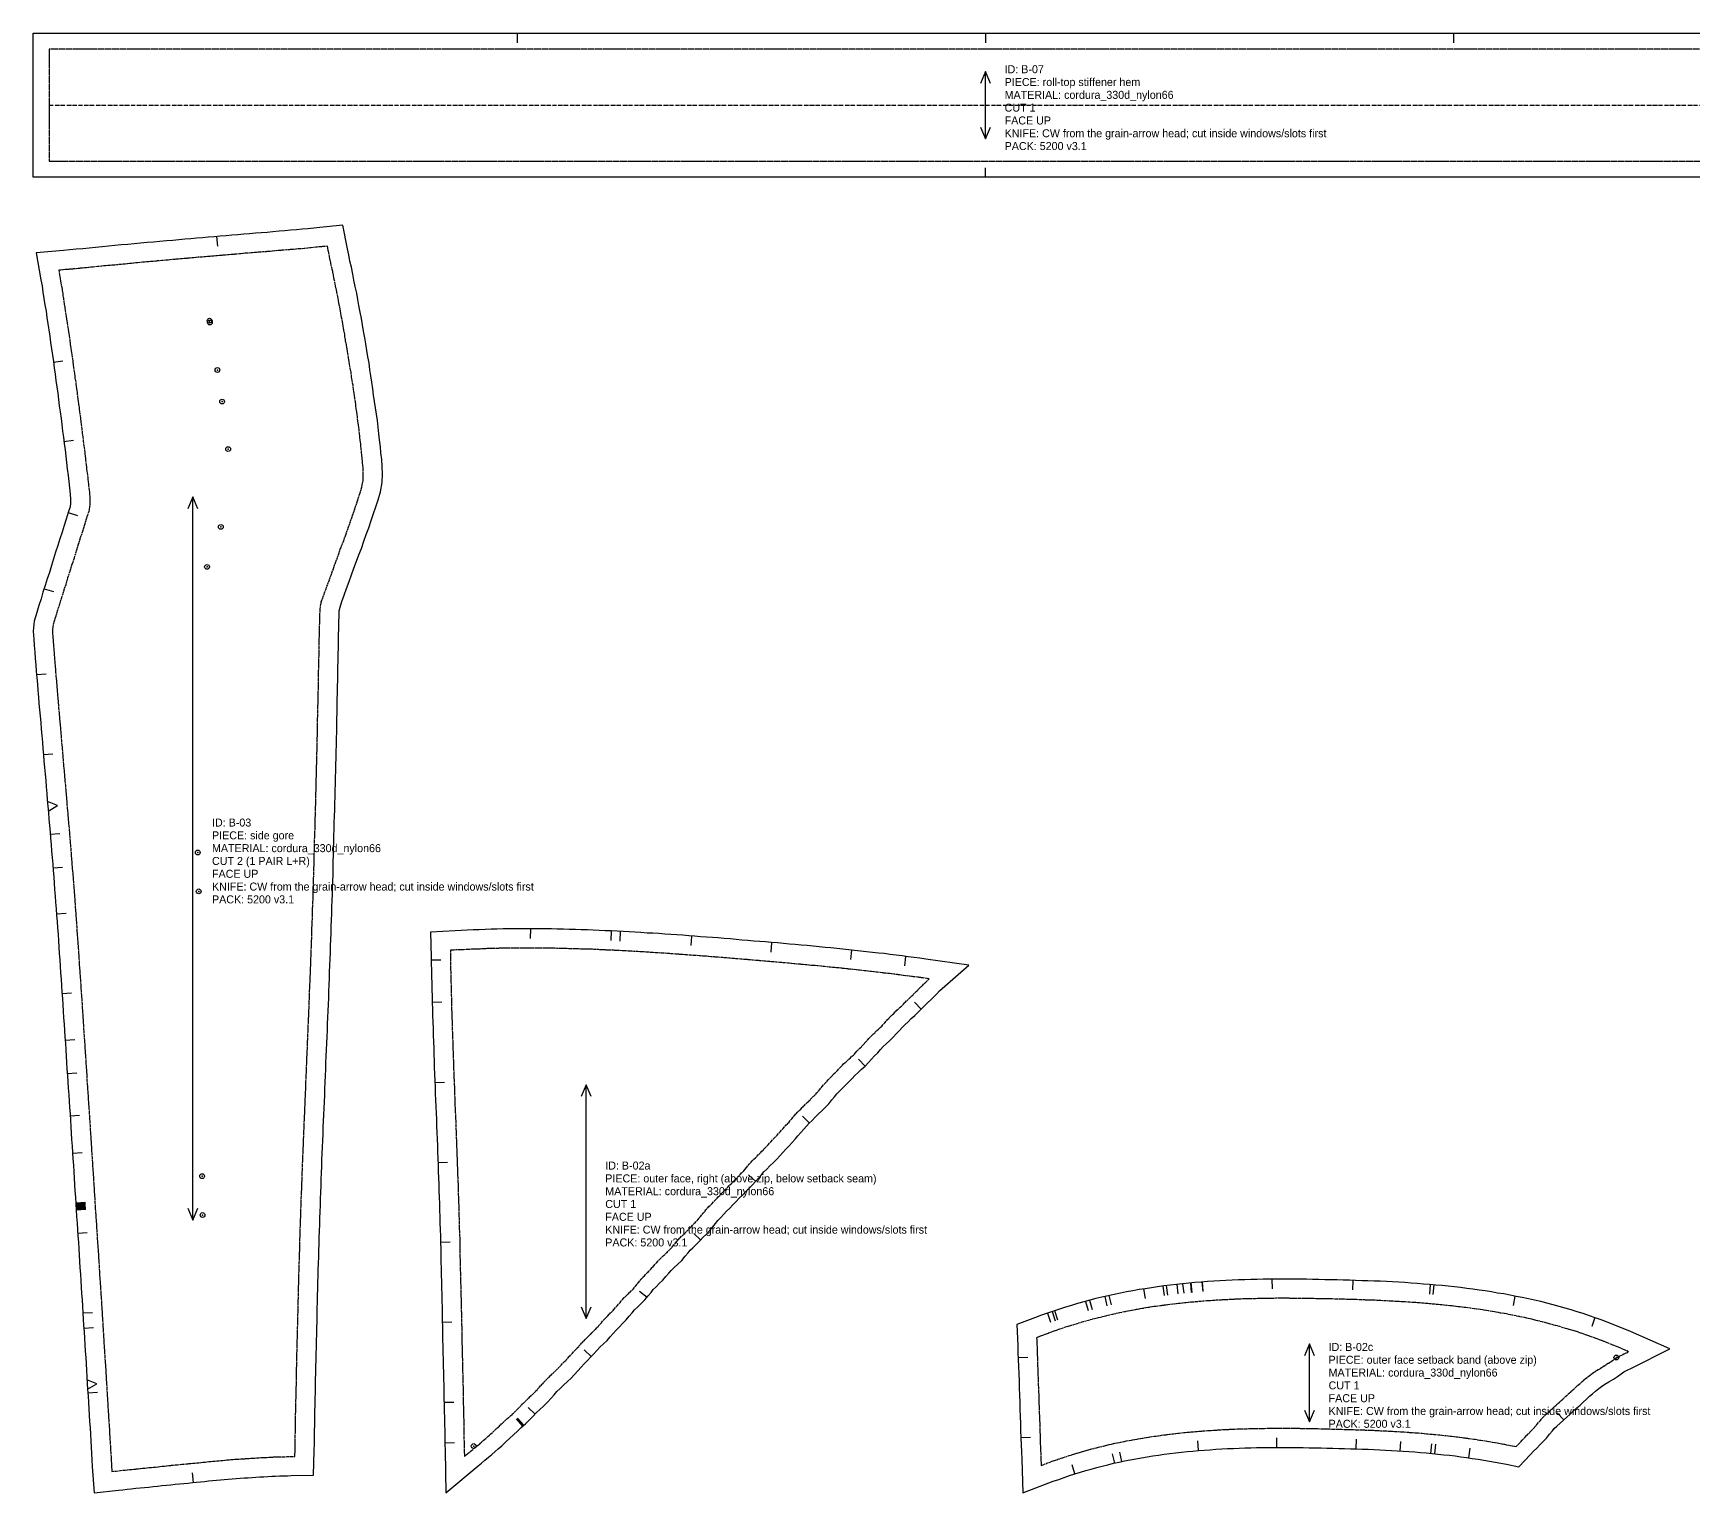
# Model space of a CAD drawing. Header units: millimetres. Extents: x 0 to 2067, y 0 to 2559.
# Drawn here: x 0 to 1037, y 0 to 912 of the extents above; entities that cross this region are included whole.
import ezdxf

# ---------------------------------------------------------------- set-up
doc = ezdxf.new("R2010")
doc.units = ezdxf.units.MM
doc.linetypes.add('DASHDOT', pattern=[3.556, 2.54, -0.508, 0, -0.508])
doc.linetypes.add('DASHED', pattern=[1.524, 1.27, -0.254])
for name, color, linetype in [('CUT', 7, 'Continuous'), ('DRILL', 4, 'Continuous'), ('GRAIN', 5, 'Continuous'), ('INTERNAL', 6, 'Continuous'), ('NOTCH', 1, 'Continuous'), ('SEW', 3, 'Continuous'), ('TEXT', 2, 'Continuous')]:
    doc.layers.add(name, color=color, linetype=linetype)

# ---------------------------------------------------------------- blocks, each defined once
blk = doc.blocks.new('B-03_0')
at = {"layer": 'CUT'}
blk.add_lwpolyline([(1146.2, 29.3), (1147.3, 12.8), (1162.5, 14.5), (1165.2, 14.7), (1167.9, 15), (1170.6, 15.3), (1173.4, 15.6), (1176.1, 15.9), (1178.8, 16.2), (1181.5, 16.4), (1184.3, 16.7), (1187, 17), (1189.7, 17.3), (1192.5, 17.6), (1195.2, 17.8), (1197.9, 18.1), (1200.7, 18.4), (1203.4, 18.7), (1206.1, 18.9), (1208.9, 19.2), (1211.4, 19.5), (1213.9, 19.7), (1216.4, 19.9), (1218.8, 20.2), (1221.3, 20.4), (1223.8, 20.6), (1226.3, 20.9), (1228.7, 21.1), (1231.2, 21.3), (1233.7, 21.5), (1236.1, 21.7), (1238.6, 21.9), (1241.1, 22.1), (1243.5, 22.2), (1246, 22.4), (1248.4, 22.6), (1250.9, 22.7), (1253.3, 22.8), (1255.8, 23), (1258.3, 23.1), (1260.7, 23.2), (1263.2, 23.3), (1265.7, 23.3), (1268.1, 23.4), (1270.5, 23.5), (1284.5, 23.8), (1284.9, 39.3), (1285, 43.3), (1285, 47.4), (1285.1, 51.4), (1285.2, 55.4), (1285.2, 59.5), (1285.3, 63.5), (1285.4, 67.5), (1285.5, 71.5), (1285.6, 75.6), (1285.7, 79.6), (1285.7, 83.6), (1285.8, 87.6), (1285.9, 91.7), (1286, 95.7), (1286.1, 99.7), (1286.2, 103.8), (1286.3, 107.8), (1286.4, 111.8), (1286.5, 115.8), (1286.6, 119.9), (1286.7, 123.9), (1286.8, 127.9), (1286.9, 132), (1287, 136), (1287.1, 140), (1287.2, 144.1), (1287.3, 148.1), (1287.4, 152.1), (1287.5, 156.1), (1287.7, 160.2), (1287.8, 164.2), (1287.9, 168.2), (1288, 172.3), (1288.1, 176.3), (1288.3, 180.3), (1288.4, 184.4), (1288.5, 188.4), (1288.7, 192.4), (1288.8, 196.5), (1289, 200.5), (1289.1, 204.5), (1289.3, 208.6), (1289.4, 212.6), (1289.6, 216.7), (1289.7, 220.7), (1289.9, 224.8), (1290.1, 228.8), (1290.2, 232.9), (1290.4, 236.9), (1290.5, 240.9), (1290.7, 245), (1290.9, 249), (1291, 253.1), (1291.2, 257.1), (1291.4, 261.2), (1291.5, 265.2), (1291.7, 269.3), (1291.9, 273.3), (1292.1, 277.4), (1292.2, 281.4), (1292.4, 285.5), (1292.6, 289.5), (1292.7, 293.6), (1292.9, 297.6), (1293.1, 301.7), (1293.2, 305.7), (1293.4, 309.8), (1293.6, 313.8), (1293.7, 317.9), (1293.9, 322), (1294, 326), (1294.2, 330.1), (1294.4, 334.1), (1294.5, 338.2), (1294.7, 342.2), (1294.8, 346.3), (1295, 350.3), (1295.1, 354.4), (1295.2, 358.4), (1295.4, 362.5), (1295.5, 366.5), (1295.7, 370.6), (1295.8, 374.6), (1295.9, 378.7), (1296.1, 382.7), (1296.2, 386.8), (1296.3, 390.8), (1296.4, 394.9), (1296.6, 398.9), (1296.7, 403), (1296.8, 407.1), (1296.9, 411.1), (1297, 415.2), (1297.1, 419.2), (1297.2, 423.2), (1297.3, 427.3), (1297.4, 431.4), (1297.6, 435.4), (1297.7, 439.5), (1297.8, 443.5), (1297.9, 447.5), (1298, 451.6), (1298.1, 455.7), (1298.2, 459.7), (1298.3, 463.8), (1298.4, 467.8), (1298.5, 471.8), (1298.6, 475.9), (1298.7, 480), (1298.8, 484), (1298.9, 488.1), (1298.9, 492.1), (1299, 496.2), (1299.1, 500.2), (1299.2, 504.3), (1299.3, 508.3), (1299.4, 512.4), (1299.5, 516.4), (1299.6, 520.5), (1299.6, 524.5), (1299.7, 528.6), (1299.8, 532.6), (1299.9, 536.6), (1300, 540.7), (1300, 544.7), (1300.1, 548.7), (1300.2, 552.7), (1300.3, 556.7), (1300.4, 560.7), (1300.5, 563.8), (1301, 566.1), (1302.2, 569.5), (1303.6, 573.6), (1305.1, 577.7), (1306.7, 582.1), (1308.2, 586.3), (1309.7, 590.4), (1311.3, 594.7), (1312.7, 598.7), (1314.3, 602.8), (1315.9, 607.3), (1317.4, 611.5), (1318.9, 615.7), (1320.5, 620.2), (1321.9, 624.5), (1323.3, 628.7), (1324.8, 633.2), (1326.3, 638.2), (1327.4, 643.9), (1327.5, 649.3), (1327.3, 654), (1327, 658.3), (1326.5, 662.4), (1326.2, 666.3), (1325.7, 670.5), (1325.2, 674.4), (1324.8, 678.4), (1324.3, 682.6), (1323.7, 686.6), (1323.2, 690.5), (1322.6, 694.6), (1322, 698.5), (1321.5, 702.5), (1320.9, 706.6), (1320.3, 710.5), (1319.7, 714.4), (1319.1, 718.6), (1318.4, 722.5), (1317.8, 726.4), (1317.1, 730.5), (1316.4, 734.4), (1315.7, 738.4), (1315, 742.5), (1314.3, 746.4), (1313.6, 750.3), (1312.8, 754.4), (1312.1, 758.3), (1311.4, 762.2), (1310.5, 766.4), (1309.7, 770.3), (1309, 774.1), (1308.1, 778.4), (1307.2, 782.3), (1306.5, 786.1), (1305.7, 790), (1302.8, 804.6), (1288.3, 803.2), (1284.6, 802.8), (1280.9, 802.4), (1277.4, 802.1), (1273.8, 801.8), (1270, 801.5), (1266.5, 801.1), (1262.9, 800.9), (1259.1, 800.5), (1255.5, 800.2), (1251.8, 799.9), (1248.1, 799.6), (1244.5, 799.3), (1240.8, 799), (1237.1, 798.7), (1233.4, 798.4), (1229.8, 798.1), (1226.1, 797.8), (1222.4, 797.5), (1218.7, 797.2), (1215.1, 796.8), (1211.4, 796.5), (1207.7, 796.2), (1204, 795.9), (1200.3, 795.6), (1196.6, 795.2), (1192.6, 794.9), (1188.5, 794.5), (1184.5, 794.1), (1180.5, 793.8), (1176.4, 793.4), (1172.4, 793), (1168.4, 792.6), (1164.3, 792.3), (1160.3, 791.9), (1156.3, 791.5), (1152.3, 791.1), (1148.2, 790.7), (1144.3, 790.3), (1140.2, 790), (1136.2, 789.6), (1132.2, 789.2), (1128.3, 788.9), (1111.2, 787.4), (1114.1, 770.6), (1114.8, 766.7), (1115.4, 762.8), (1116, 758.9), (1116.6, 754.9), (1117.3, 751), (1117.8, 747.1), (1118.4, 743.1), (1119, 739.2), (1119.6, 735.3), (1120.2, 731.3), (1120.8, 727.4), (1121.3, 723.5), (1121.9, 719.5), (1122.4, 715.6), (1123, 711.6), (1123.5, 707.6), (1124.1, 703.7), (1124.6, 699.8), (1125.1, 695.8), (1125.6, 691.9), (1126.2, 688), (1126.7, 684), (1127.2, 680.1), (1127.7, 676.1), (1128.2, 672.2), (1128.7, 668.2), (1129.2, 664.3), (1129.6, 660.3), (1130.1, 656.4), (1130.6, 652.4), (1131.1, 648.4), (1131.5, 644.5), (1132, 640.6), (1132.4, 636.7), (1132.7, 633.5), (1132.7, 631.1), (1132.3, 628.8), (1131.2, 625.2), (1129.9, 621.1), (1128.6, 617.1), (1127.3, 612.8), (1126, 608.7), (1124.7, 604.6), (1123.3, 600.4), (1122, 596.2), (1120.7, 592), (1119.4, 587.8), (1118.1, 583.7), (1116.8, 579.6), (1115.4, 575.4), (1114.2, 571.2), (1112.9, 567.1), (1111.5, 562.8), (1109.9, 557.4), (1109.3, 551.1), (1109.6, 546), (1110, 542), (1110.3, 538), (1110.6, 534), (1110.9, 530), (1111.2, 526), (1111.6, 521.9), (1111.9, 517.9), (1112.2, 513.9), (1112.6, 509.9), (1112.9, 505.9), (1113.3, 501.9), (1113.6, 497.9), (1114, 493.9), (1114.3, 489.9), (1114.6, 485.9), (1115, 481.8), (1115.3, 477.8), (1115.7, 473.8), (1116, 469.8), (1116.4, 465.8), (1116.7, 461.8), (1117.1, 457.7), (1117.4, 453.8), (1117.8, 449.7), (1118.1, 445.7), (1118.5, 441.7), (1118.8, 437.7), (1119.1, 433.7), (1119.5, 429.7), (1119.8, 425.7), (1120.1, 421.7), (1120.5, 417.7), (1120.8, 413.7), (1121.1, 409.6), (1121.5, 405.6), (1121.8, 401.6), (1122.1, 397.6), (1122.4, 393.7), (1122.7, 389.6), (1123, 385.6), (1123.3, 381.7), (1123.6, 377.7), (1123.9, 373.7), (1124.2, 369.7), (1124.5, 365.7), (1124.8, 361.7), (1125.1, 357.7), (1125.3, 353.7), (1125.6, 349.7), (1125.9, 345.7), (1126.2, 341.7), (1126.4, 337.7), (1126.7, 333.7), (1127, 329.7), (1127.2, 325.6), (1127.5, 321.6), (1127.8, 317.6), (1128.1, 313.6), (1128.3, 309.6), (1128.6, 305.6), (1128.9, 301.6), (1129.1, 297.6), (1129.4, 293.6), (1129.7, 289.6), (1129.9, 285.6), (1130.2, 281.6), (1130.4, 277.5), (1130.7, 273.5), (1131, 269.5), (1131.2, 265.5), (1131.5, 261.5), (1131.8, 257.5), (1132, 253.5), (1132.3, 249.5), (1132.5, 245.5), (1132.8, 241.4), (1133.1, 237.5), (1133.3, 233.4), (1133.6, 229.4), (1133.8, 225.4), (1134.1, 221.4), (1134.4, 217.4), (1134.6, 213.4), (1134.9, 209.4), (1135.1, 205.4), (1135.4, 201.4), (1135.7, 197.4), (1135.9, 193.4), (1136.2, 189.3), (1136.4, 185.3), (1136.7, 181.3), (1137, 177.3), (1137.2, 173.3), (1137.5, 169.3), (1137.7, 165.3), (1138, 161.3), (1138.3, 157.3), (1138.5, 153.3), (1138.8, 149.3), (1139, 145.3), (1139.3, 141.3), (1139.5, 137.3), (1139.8, 133.3), (1140.1, 129.3), (1140.3, 125.3), (1140.6, 121.3), (1140.8, 117.3), (1141.1, 113.3), (1141.3, 109.3), (1141.6, 105.3), (1141.8, 101.3), (1142.1, 97.3), (1142.3, 93.3), (1142.6, 89.3), (1142.8, 85.3), (1143.1, 81.3), (1143.3, 77.3), (1143.6, 73.3), (1143.8, 69.3), (1144.1, 65.3), (1144.3, 61.3), (1144.5, 57.4), (1144.8, 53.4), (1145, 49.4), (1145.3, 45.3), (1145.5, 41.4), (1145.7, 37.4), (1146, 33.4)], close=True, dxfattribs=at)
at = {"layer": 'DRILL'}
for centre in [(1219.5, 745), (1219.7, 743.9), (1224.4, 714.2), (1227.3, 694.5), (1231.1, 664.8), (1226.5, 616.2), (1217.9, 591.2), (1212.1, 412.8), (1212.7, 388.5), (1214.8, 210.6), (1215.1, 186.3)]:
    blk.add_circle(centre, 1.5, dxfattribs=at)
for p in [(1219.5, 745), (1219.7, 743.9), (1224.4, 714.2), (1227.3, 694.5), (1231.1, 664.8), (1226.5, 616.2), (1217.9, 591.2), (1212.1, 412.8), (1212.7, 388.5), (1214.8, 210.6), (1215.1, 186.3)]:
    blk.add_point(p, dxfattribs=at)
at = {"layer": 'GRAIN'}
for points in [[(1212.1, 627.5), (1209, 634.9), (1205.9, 627.5)], [(1209, 183.1), (1209, 634.9)], [(1205.9, 190.5), (1209, 183.1), (1212.1, 190.5)]]:
    blk.add_lwpolyline(points, dxfattribs=at)
at = {"layer": 'NOTCH'}
for points in [[(1223.8, 797.6), (1224.4, 791.6)], [(1121.9, 719), (1127.9, 719.9)], [(1128.5, 669.6), (1134.4, 670.4)], [(1131.1, 625.1), (1136.9, 623.4)], [(1116.2, 577.6), (1121.9, 575.8)], [(1111.4, 523.9), (1117.4, 524.4)], [(1115.7, 474), (1121.6, 474.5)], [(1118.7, 438.7), (1124.4, 442.2), (1118.2, 444.7)], [(1119.9, 424.2), (1125.9, 424.7)], [(1121.7, 403.2), (1127.6, 403.7)], [(1123.9, 374.5), (1129.9, 374.9)], [(1127.3, 324.7), (1133.3, 325.1)], [(1129.2, 295.6), (1135.2, 296)], [(1130.6, 274.8), (1136.6, 275.2)], [(1132.4, 248.2), (1138.3, 248.6)], [(1132.4, 248.2), (1138.3, 248.6)], [(1133.9, 224.9), (1139.9, 225.3)], [(1135.9, 194), (1141.9, 194.4)], [(1135.9, 193.4), (1141.9, 193.8)], [(1135.9, 192.8), (1141.9, 193.2)], [(1136, 192.3), (1142, 192.7)], [(1136, 191.8), (1142, 192.2)], [(1136.1, 191.2), (1142, 191.6)], [(1136.1, 190.6), (1142.1, 191)], [(1136.1, 190.1), (1142.1, 190.5)], [(1136.2, 189.5), (1142.1, 189.9)], [(1137.1, 175), (1143.1, 175.4)], [(1140.3, 125.2), (1146.3, 125.5)], [(1140.9, 115.7), (1146.9, 116.1)], [(1143.3, 77.5), (1149.1, 80.8), (1142.9, 83.4)], [(1143.4, 75.3), (1149.4, 75.6)], [(1209.4, 19.3), (1208.8, 25.2)]]:
    blk.add_lwpolyline(points, dxfattribs=at)
at = {"layer": 'SEW', "linetype": 'DASHED'}
blk.add_lwpolyline([(1158.5, 26.1), (1161.2, 26.4), (1163.9, 26.7), (1166.7, 27), (1169.4, 27.3), (1172.1, 27.5), (1174.9, 27.8), (1177.6, 28.1), (1180.3, 28.4), (1183.1, 28.7), (1185.8, 28.9), (1188.5, 29.2), (1191.3, 29.5), (1194, 29.8), (1196.7, 30.1), (1199.5, 30.3), (1202.2, 30.6), (1204.9, 30.9), (1207.7, 31.1), (1210.2, 31.4), (1212.7, 31.6), (1215.2, 31.9), (1217.7, 32.1), (1220.2, 32.4), (1222.7, 32.6), (1225.2, 32.8), (1227.7, 33), (1230.2, 33.3), (1232.7, 33.5), (1235.2, 33.7), (1237.7, 33.9), (1240.2, 34), (1242.7, 34.2), (1245.2, 34.4), (1247.7, 34.5), (1250.2, 34.7), (1252.7, 34.8), (1255.2, 34.9), (1257.7, 35.1), (1260.2, 35.2), (1262.8, 35.3), (1265.3, 35.3), (1267.8, 35.4), (1270.3, 35.5), (1272.8, 35.5), (1272.9, 39.6), (1273, 43.6), (1273, 47.6), (1273.1, 51.6), (1273.2, 55.7), (1273.2, 59.7), (1273.3, 63.7), (1273.4, 67.8), (1273.5, 71.8), (1273.6, 75.8), (1273.7, 79.8), (1273.7, 83.9), (1273.8, 87.9), (1273.9, 91.9), (1274, 96), (1274.1, 100), (1274.2, 104), (1274.3, 108.1), (1274.4, 112.1), (1274.5, 116.1), (1274.6, 120.2), (1274.7, 124.2), (1274.8, 128.2), (1274.9, 132.3), (1275, 136.3), (1275.1, 140.3), (1275.2, 144.4), (1275.3, 148.4), (1275.4, 152.5), (1275.5, 156.5), (1275.7, 160.5), (1275.8, 164.6), (1275.9, 168.6), (1276, 172.6), (1276.1, 176.7), (1276.3, 180.7), (1276.4, 184.8), (1276.5, 188.8), (1276.7, 192.9), (1276.8, 196.9), (1277, 200.9), (1277.1, 205), (1277.3, 209), (1277.4, 213.1), (1277.6, 217.1), (1277.7, 221.2), (1277.9, 225.2), (1278.1, 229.3), (1278.2, 233.3), (1278.4, 237.4), (1278.6, 241.4), (1278.7, 245.5), (1278.9, 249.5), (1279.1, 253.6), (1279.2, 257.6), (1279.4, 261.7), (1279.6, 265.7), (1279.7, 269.8), (1279.9, 273.8), (1280.1, 277.9), (1280.2, 281.9), (1280.4, 286), (1280.6, 290), (1280.7, 294.1), (1280.9, 298.1), (1281.1, 302.2), (1281.2, 306.2), (1281.4, 310.3), (1281.6, 314.3), (1281.7, 318.4), (1281.9, 322.4), (1282, 326.5), (1282.2, 330.5), (1282.4, 334.6), (1282.5, 338.6), (1282.7, 342.7), (1282.8, 346.7), (1283, 350.8), (1283.1, 354.8), (1283.3, 358.9), (1283.4, 362.9), (1283.5, 367), (1283.7, 371), (1283.8, 375), (1283.9, 379.1), (1284.1, 383.1), (1284.2, 387.2), (1284.3, 391.2), (1284.4, 395.3), (1284.6, 399.3), (1284.7, 403.3), (1284.8, 407.4), (1284.9, 411.4), (1285, 415.5), (1285.1, 419.5), (1285.2, 423.6), (1285.4, 427.6), (1285.4, 431.7), (1285.6, 435.7), (1285.7, 439.8), (1285.8, 443.8), (1285.9, 447.9), (1286, 451.9), (1286.1, 456), (1286.2, 460), (1286.3, 464.1), (1286.4, 468.1), (1286.5, 472.2), (1286.6, 476.2), (1286.7, 480.3), (1286.8, 484.3), (1286.9, 488.4), (1287, 492.4), (1287, 496.5), (1287.1, 500.5), (1287.2, 504.5), (1287.3, 508.6), (1287.4, 512.6), (1287.5, 516.7), (1287.6, 520.7), (1287.6, 524.8), (1287.7, 528.8), (1287.8, 532.8), (1287.9, 536.9), (1288, 540.9), (1288, 544.9), (1288.1, 549), (1288.2, 553), (1288.3, 557), (1288.4, 561.1), (1288.6, 565.1), (1289.3, 569.3), (1290.8, 573.5), (1292.3, 577.7), (1293.9, 581.9), (1295.4, 586.1), (1296.9, 590.3), (1298.4, 594.5), (1300, 598.7), (1301.4, 603), (1303.1, 607.1), (1304.6, 611.3), (1306.1, 615.6), (1307.6, 619.8), (1309.1, 624), (1310.5, 628.3), (1311.9, 632.5), (1313.3, 636.8), (1314.6, 641), (1315.4, 645.2), (1315.5, 649.2), (1315.4, 653.2), (1315, 657.2), (1314.6, 661.2), (1314.2, 665.1), (1313.8, 669.1), (1313.3, 673.1), (1312.9, 677), (1312.4, 681), (1311.8, 685), (1311.3, 688.9), (1310.8, 692.9), (1310.2, 696.8), (1309.6, 700.8), (1309.1, 704.8), (1308.4, 708.7), (1307.9, 712.7), (1307.2, 716.6), (1306.5, 720.6), (1305.9, 724.5), (1305.3, 728.5), (1304.5, 732.4), (1303.9, 736.4), (1303.2, 740.3), (1302.5, 744.3), (1301.8, 748.2), (1301.1, 752.2), (1300.3, 756.1), (1299.6, 760), (1298.8, 764), (1297.9, 767.9), (1297.2, 771.9), (1296.4, 775.8), (1295.5, 779.7), (1294.7, 783.7), (1293.9, 787.6), (1293.1, 791.6), (1289.5, 791.2), (1285.8, 790.9), (1282.1, 790.5), (1278.5, 790.1), (1274.8, 789.8), (1271.1, 789.5), (1267.5, 789.2), (1263.8, 788.9), (1260.1, 788.6), (1256.5, 788.2), (1252.8, 788), (1249.1, 787.7), (1245.4, 787.3), (1241.8, 787.1), (1238.1, 786.7), (1234.4, 786.4), (1230.8, 786.1), (1227.1, 785.8), (1223.4, 785.5), (1219.7, 785.2), (1216.1, 784.9), (1212.4, 784.6), (1208.7, 784.2), (1205.1, 783.9), (1201.4, 783.6), (1197.7, 783.3), (1193.6, 782.9), (1189.6, 782.6), (1185.6, 782.2), (1181.6, 781.8), (1177.5, 781.5), (1173.5, 781.1), (1169.5, 780.7), (1165.5, 780.3), (1161.5, 779.9), (1157.4, 779.5), (1153.4, 779.2), (1149.4, 778.8), (1145.4, 778.4), (1141.4, 778), (1137.3, 777.6), (1133.3, 777.2), (1129.3, 776.9), (1125.3, 776.5), (1125.9, 772.6), (1126.6, 768.7), (1127.3, 764.7), (1127.9, 760.7), (1128.5, 756.8), (1129.1, 752.8), (1129.7, 748.9), (1130.3, 744.9), (1130.9, 741), (1131.5, 737), (1132.1, 733.1), (1132.6, 729.1), (1133.2, 725.1), (1133.8, 721.2), (1134.3, 717.2), (1134.9, 713.3), (1135.4, 709.3), (1136, 705.4), (1136.5, 701.4), (1137, 697.4), (1137.5, 693.5), (1138.1, 689.5), (1138.6, 685.6), (1139.1, 681.6), (1139.6, 677.6), (1140.1, 673.7), (1140.6, 669.7), (1141.1, 665.7), (1141.6, 661.8), (1142, 657.8), (1142.5, 653.8), (1143, 649.9), (1143.5, 645.9), (1143.9, 642), (1144.4, 638), (1144.7, 634), (1144.7, 630), (1144, 625.9), (1142.6, 621.7), (1141.4, 617.5), (1140.1, 613.4), (1138.7, 609.2), (1137.4, 605.1), (1136.1, 600.9), (1134.8, 596.7), (1133.5, 592.6), (1132.1, 588.4), (1130.8, 584.3), (1129.6, 580.1), (1128.2, 575.9), (1126.9, 571.8), (1125.6, 567.6), (1124.3, 563.4), (1123, 559.3), (1121.7, 555.1), (1121.3, 550.9), (1121.6, 547), (1121.9, 543), (1122.2, 539), (1122.5, 534.9), (1122.9, 530.9), (1123.2, 526.9), (1123.5, 522.9), (1123.9, 518.9), (1124.2, 514.9), (1124.5, 510.9), (1124.9, 506.9), (1125.2, 502.9), (1125.6, 498.9), (1125.9, 494.9), (1126.3, 490.9), (1126.6, 486.9), (1126.9, 482.9), (1127.3, 478.8), (1127.6, 474.8), (1128, 470.8), (1128.3, 466.8), (1128.7, 462.8), (1129, 458.8), (1129.4, 454.8), (1129.7, 450.8), (1130.1, 446.7), (1130.4, 442.7), (1130.7, 438.7), (1131.1, 434.7), (1131.4, 430.7), (1131.8, 426.7), (1132.1, 422.7), (1132.4, 418.6), (1132.8, 414.6), (1133.1, 410.6), (1133.4, 406.6), (1133.7, 402.6), (1134.1, 398.6), (1134.4, 394.6), (1134.7, 390.6), (1135, 386.6), (1135.3, 382.6), (1135.6, 378.5), (1135.9, 374.5), (1136.2, 370.5), (1136.5, 366.5), (1136.7, 362.5), (1137, 358.5), (1137.3, 354.5), (1137.6, 350.5), (1137.9, 346.5), (1138.1, 342.5), (1138.4, 338.5), (1138.7, 334.5), (1139, 330.5), (1139.2, 326.5), (1139.5, 322.4), (1139.8, 318.4), (1140, 314.4), (1140.3, 310.4), (1140.6, 306.4), (1140.8, 302.4), (1141.1, 298.4), (1141.4, 294.4), (1141.6, 290.4), (1141.9, 286.4), (1142.2, 282.3), (1142.4, 278.3), (1142.7, 274.3), (1142.9, 270.3), (1143.2, 266.3), (1143.5, 262.3), (1143.7, 258.3), (1144, 254.3), (1144.3, 250.3), (1144.5, 246.2), (1144.8, 242.2), (1145, 238.2), (1145.3, 234.2), (1145.6, 230.2), (1145.8, 226.2), (1146.1, 222.2), (1146.3, 218.2), (1146.6, 214.2), (1146.9, 210.2), (1147.1, 206.1), (1147.4, 202.1), (1147.6, 198.1), (1147.9, 194.1), (1148.1, 190.1), (1148.4, 186.1), (1148.7, 182.1), (1148.9, 178.1), (1149.2, 174.1), (1149.4, 170.1), (1149.7, 166.1), (1150, 162.1), (1150.2, 158.1), (1150.5, 154.1), (1150.7, 150.1), (1151, 146.1), (1151.3, 142.1), (1151.5, 138.1), (1151.8, 134.1), (1152, 130.1), (1152.3, 126.1), (1152.5, 122.1), (1152.8, 118.1), (1153, 114.1), (1153.3, 110.1), (1153.5, 106.1), (1153.8, 102.1), (1154, 98.1), (1154.3, 94.1), (1154.6, 90.1), (1154.8, 86.1), (1155, 82.1), (1155.3, 78.1), (1155.5, 74.1), (1155.8, 70.1), (1156, 66.1), (1156.3, 62.1), (1156.5, 58.1), (1156.8, 54.1), (1157, 50.1), (1157.2, 46.1), (1157.5, 42.1), (1157.7, 38.1), (1158, 34.1), (1158.2, 30.1)], close=True, dxfattribs=at)
at = {"layer": 'TEXT'}
for s, p in [('ID: B-03', (1221, 429)), ('PIECE: side gore', (1221, 421)), ('MATERIAL: cordura_330d_nylon66', (1221, 413)), ('CUT 2 (1 PAIR L+R)', (1221, 405)), ('FACE UP', (1221, 397)), ('KNIFE: CW from the grain-arrow head; cut inside windows/slots first', (1221, 389)), ('PACK: 5200 v3.1', (1221, 381))]:
    blk.add_text(s, height=5, dxfattribs=at).set_placement(p)
blk = doc.blocks.new('B-02a_1')
at = {"layer": 'CUT'}
blk.add_lwpolyline([(109.4, 251.6), (109.9, 225.1), (130, 241.9), (132.2, 243.7), (134.3, 245.4), (136.6, 247.3), (138.7, 249.1), (140.7, 250.9), (142.6, 252.6), (144.8, 254.5), (147.4, 256.9), (149.8, 259.2), (152.1, 261.4), (154.6, 263.6), (157, 265.8), (159.7, 268.2), (162.1, 270.6), (164.3, 272.8), (166.4, 275), (168.7, 277.1), (170.9, 279.3), (173.4, 281.7), (175.6, 284.2), (177.6, 286.3), (179.3, 288.3), (181.3, 290.2), (183.5, 292.4), (185.9, 294.6), (188.1, 296.8), (190.2, 299), (192.4, 301.3), (194.5, 303.5), (196.4, 305.6), (198.3, 307.7), (200.3, 309.8), (202.3, 311.9), (204.2, 313.9), (206.2, 316), (208.3, 318.1), (210.6, 320.3), (212.6, 322.6), (214.5, 324.7), (216.4, 326.7), (218.3, 328.8), (220.3, 330.8), (222.5, 333.1), (224.5, 335.4), (226.3, 337.5), (227.8, 339.3), (229.6, 341), (231.8, 343.1), (234.3, 345.6), (236.4, 348.2), (238.1, 350.2), (239.5, 352), (241.2, 353.7), (243.2, 355.8), (245.4, 358), (247.4, 360.3), (249.2, 362.3), (250.7, 364), (252.5, 365.8), (254.7, 367.8), (257.4, 370.3), (259.5, 372.9), (261.2, 375), (262.6, 376.6), (264.2, 378.2), (266.3, 380.2), (268.6, 382.5), (270.7, 384.7), (272.7, 386.7), (274.8, 389), (276.7, 391.3), (278.4, 393.4), (279.9, 395.2), (281.6, 397), (283.5, 399.1), (285.3, 401), (287.3, 403), (289.2, 405), (291.2, 407), (293.2, 409.1), (295.2, 411.1), (297.2, 413.2), (299.2, 415.2), (301.2, 417.3), (303.4, 419.5), (305.3, 421.7), (307.1, 423.8), (308.6, 425.6), (310.4, 427.3), (312.4, 429.3), (314.6, 431.5), (316.6, 433.6), (318.5, 435.6), (320.5, 437.7), (322.4, 439.8), (324.3, 441.8), (326.2, 443.9), (328.1, 446), (329.9, 448), (331.7, 450.1), (333.6, 452.2), (335.3, 454.2), (336.9, 456), (338.7, 457.7), (340.7, 459.7), (342.8, 461.8), (344.8, 463.8), (346.8, 465.8), (349.1, 468.1), (351.1, 470.5), (352.8, 472.5), (354.2, 474.3), (355.9, 476), (357.9, 478), (359.8, 480), (361.8, 482.1), (363.7, 484), (365.4, 485.8), (367.3, 487.5), (369.4, 489.5), (371.9, 491.7), (374, 494), (375.9, 496), (377.8, 498), (379.7, 500), (381.5, 502), (383.1, 503.8), (385, 505.5), (387, 507.4), (389.4, 509.7), (391.5, 512), (393.3, 513.9), (394.9, 515.7), (396.6, 517.4), (398.7, 519.3), (400.7, 521.3), (402.8, 523.3), (404.7, 525.2), (406.8, 527.2), (408.8, 529.1), (410.8, 531.1), (412.8, 533), (414.7, 535), (416.7, 536.9), (418.4, 538.7), (436.7, 554.8), (409.8, 558.5), (406.1, 559.1), (402.4, 559.5), (398.7, 560), (395, 560.5), (391.3, 561), (387.5, 561.4), (383.8, 561.9), (380.1, 562.3), (376.4, 562.7), (372.7, 563.1), (369, 563.5), (365.3, 563.9), (361.6, 564.3), (357.9, 564.7), (354.2, 565.1), (350.5, 565.5), (346.8, 565.8), (343.1, 566.2), (339.3, 566.6), (335.6, 566.9), (331.9, 567.2), (328.2, 567.6), (324.5, 567.9), (320.8, 568.2), (317.1, 568.6), (313.4, 568.9), (309.7, 569.2), (306, 569.5), (302.3, 569.8), (298.6, 570.1), (294.9, 570.4), (291.2, 570.7), (287.5, 571.1), (283.8, 571.4), (280.1, 571.7), (276.4, 571.9), (272.7, 572.2), (269, 572.5), (265.3, 572.8), (261.6, 573.1), (257.9, 573.4), (254.2, 573.6), (250.4, 573.9), (246.7, 574.1), (243, 574.4), (239.3, 574.6), (235.6, 574.8), (231.8, 575.1), (228.1, 575.3), (224.4, 575.5), (220.7, 575.7), (216.9, 575.9), (213.2, 576.1), (209.5, 576.2), (205.7, 576.4), (202, 576.5), (198.3, 576.7), (194.5, 576.8), (190.8, 576.9), (187, 577), (183.3, 577.1), (179.5, 577.2), (175.8, 577.3), (172, 577.3), (168.3, 577.4), (164.5, 577.4), (160.8, 577.4), (157, 577.4), (153.3, 577.4), (149.5, 577.3), (145.7, 577.3), (142, 577.2), (138.2, 577.1), (134.5, 577), (130.7, 576.8), (127, 576.7), (123.2, 576.5), (119.4, 576.3), (115.7, 576.1), (100.4, 575.3), (100.7, 559.6), (100.8, 555.6), (100.9, 551.6), (101, 547.5), (101.1, 543.5), (101.2, 539.4), (101.3, 535.4), (101.4, 531.3), (101.5, 527.3), (101.6, 523.2), (101.8, 519.1), (101.9, 515.1), (102, 511), (102.2, 506.9), (102.3, 502.9), (102.4, 498.8), (102.6, 494.8), (102.7, 490.7), (102.9, 486.7), (103, 482.6), (103.2, 478.5), (103.3, 474.5), (103.5, 470.4), (103.6, 466.4), (103.8, 462.3), (104, 458.3), (104.1, 454.2), (104.3, 450.2), (104.4, 446.1), (104.6, 442), (104.7, 438), (104.9, 433.9), (105, 429.9), (105.2, 425.9), (105.3, 421.8), (105.5, 417.8), (105.6, 413.7), (105.7, 409.7), (105.9, 405.6), (106, 401.6), (106.1, 397.5), (106.2, 393.5), (106.4, 389.5), (106.5, 385.4), (106.6, 381.4), (106.7, 377.4), (106.7, 373.3), (106.8, 369.3), (106.9, 365.2), (107, 361.2), (107.1, 357.1), (107.2, 353.1), (107.3, 349), (107.4, 345), (107.5, 340.9), (107.6, 336.8), (107.7, 332.8), (107.8, 328.7), (107.9, 324.7), (107.9, 320.6), (108, 316.6), (108.1, 312.5), (108.2, 308.4), (108.3, 304.4), (108.4, 300.3), (108.5, 296.3), (108.6, 292.2), (108.7, 288.2), (108.7, 284.1), (108.8, 280), (108.9, 276), (109, 271.9), (109.1, 267.9), (109.2, 263.8), (109.2, 259.7), (109.3, 255.7)], close=True, dxfattribs=at)
at = {"layer": 'DRILL'}
blk.add_circle((127.3, 254.3), 1.5, dxfattribs=at)
blk.add_point((127.3, 254.3), dxfattribs=at)
at = {"layer": 'GRAIN'}
for points in [[(200.6, 472.6), (197.5, 480), (194.4, 472.6)], [(197.5, 334), (197.5, 480)], [(194.4, 341.3), (197.5, 334), (200.6, 341.3)]]:
    blk.add_lwpolyline(points, dxfattribs=at)
at = {"layer": 'NOTCH'}
for points in [[(162.7, 577.4), (162.6, 571.4)], [(213.2, 576.1), (212.9, 570.1)], [(218.9, 575.8), (218.6, 569.8)], [(263.4, 572.9), (263, 567)], [(313.4, 568.9), (312.9, 562.9)], [(363.4, 564.1), (362.8, 558.2)], [(100.8, 558), (106.8, 558.1)], [(100.8, 558), (106.8, 558.1)], [(100.8, 558), (106.8, 558.1)], [(397.1, 560.2), (396.4, 554.3)], [(101.4, 531.5), (107.4, 531.7)], [(406.9, 527.3), (402.7, 531.6)], [(371.8, 491.7), (367.6, 496)], [(103.1, 481.4), (109.1, 481.7)], [(337, 456.1), (332.7, 460.3)], [(105, 431.5), (111, 431.7)], [(303.5, 419.6), (299, 423.7)], [(269.2, 383), (264.8, 387.1)], [(106.6, 381.6), (112.6, 381.8)], [(235.6, 347.1), (230.9, 350.9)], [(107.7, 331.7), (113.7, 331.8)], [(200.7, 310.2), (196.3, 314.4)], [(108.8, 281.7), (114.8, 281.8)], [(158, 266.7), (154, 271.2)], [(158.5, 267.1), (154.5, 271.6)], [(158.7, 267.3), (154.7, 271.8)], [(165.7, 274.2), (161.4, 278.4)], [(109.3, 256.3), (115.3, 256.5)]]:
    blk.add_lwpolyline(points, dxfattribs=at)
at = {"layer": 'SEW', "linetype": 'DASHED'}
blk.add_lwpolyline([(121.5, 247.8), (123.6, 249.6), (125.8, 251.4), (127.9, 253.2), (130.1, 254.9), (132.1, 256.7), (134.1, 258.4), (136.1, 260.2), (138.1, 261.9), (140.5, 264.2), (142.9, 266.4), (145.4, 268.7), (147.8, 271), (150.3, 273.2), (152.8, 275.5), (155, 277.7), (157.2, 279.9), (159.4, 282.1), (161.7, 284.3), (164, 286.5), (166.2, 288.7), (168.2, 290.9), (170.2, 293), (172.1, 295.2), (174.4, 297.4), (176.6, 299.5), (178.8, 301.7), (180.9, 303.8), (183, 306), (185.1, 308.1), (187.1, 310.3), (189, 312.4), (191, 314.5), (193, 316.7), (195, 318.8), (197, 320.9), (199.1, 323), (201.2, 325.1), (203.3, 327.2), (205.2, 329.3), (207.2, 331.5), (209.1, 333.6), (211.1, 335.7), (213.1, 337.7), (215.1, 339.8), (216.9, 341.9), (218.7, 344), (220.5, 346.1), (222.6, 348.2), (224.8, 350.3), (226.9, 352.3), (228.6, 354.4), (230.3, 356.5), (232, 358.6), (234, 360.7), (236, 362.8), (238, 364.8), (239.9, 366.9), (241.7, 369), (243.5, 371), (245.7, 373.1), (247.9, 375.1), (250.1, 377.2), (251.8, 379.2), (253.5, 381.3), (255.2, 383.4), (257.3, 385.4), (259.4, 387.4), (261.5, 389.5), (263.4, 391.5), (265.4, 393.6), (267.3, 395.6), (269, 397.7), (270.7, 399.7), (272.4, 401.8), (274.3, 403.9), (276.2, 405.9), (278.1, 407.9), (280.1, 410), (282.1, 412), (284.1, 414), (286.1, 416.1), (288.1, 418.1), (290.1, 420.1), (292.1, 422.2), (294, 424.2), (296, 426.2), (297.8, 428.3), (299.5, 430.3), (301.3, 432.4), (303.3, 434.4), (305.4, 436.4), (307.4, 438.5), (309.3, 440.5), (311.3, 442.5), (313.2, 444.6), (315.1, 446.6), (316.9, 448.6), (318.8, 450.6), (320.6, 452.7), (322.4, 454.7), (324.3, 456.7), (326, 458.8), (327.8, 460.8), (329.6, 462.8), (331.6, 464.8), (333.7, 466.9), (335.7, 468.9), (337.7, 470.9), (339.7, 472.9), (341.7, 474.9), (343.4, 476.9), (345.1, 478.9), (346.8, 481), (348.7, 483), (350.7, 485), (352.6, 487), (354.6, 489), (356.5, 491), (358.4, 493), (360.6, 494.9), (362.7, 496.9), (364.9, 498.9), (366.7, 500.9), (368.6, 502.8), (370.5, 504.8), (372.3, 506.8), (374.2, 508.8), (376, 510.8), (378.1, 512.8), (380.2, 514.7), (382.3, 516.7), (384.1, 518.7), (385.9, 520.7), (387.7, 522.6), (389.7, 524.6), (391.7, 526.5), (393.8, 528.5), (395.8, 530.4), (397.8, 532.4), (399.8, 534.3), (401.8, 536.3), (403.8, 538.2), (405.7, 540.2), (407.7, 542.1), (409.7, 544), (411.6, 546), (411.8, 546.1), (408.2, 546.7), (404.5, 547.2), (400.8, 547.6), (397.1, 548.1), (393.5, 548.6), (389.8, 549.1), (386.1, 549.5), (382.4, 549.9), (378.7, 550.4), (375.1, 550.8), (371.4, 551.2), (367.7, 551.6), (364, 552), (360.3, 552.4), (356.7, 552.8), (353, 553.2), (349.3, 553.5), (345.6, 553.9), (341.9, 554.3), (338.2, 554.6), (334.5, 554.9), (330.8, 555.3), (327.2, 555.6), (323.5, 556), (319.8, 556.3), (316.1, 556.6), (312.4, 556.9), (308.7, 557.2), (305, 557.6), (301.3, 557.9), (297.6, 558.2), (293.9, 558.5), (290.2, 558.8), (286.6, 559.1), (282.9, 559.4), (279.2, 559.7), (275.5, 560), (271.8, 560.3), (268.1, 560.6), (264.4, 560.8), (260.7, 561.1), (257, 561.4), (253.3, 561.6), (249.6, 561.9), (245.9, 562.2), (242.2, 562.4), (238.5, 562.6), (234.8, 562.9), (231.1, 563.1), (227.4, 563.3), (223.7, 563.5), (220, 563.7), (216.3, 563.9), (212.6, 564.1), (208.9, 564.2), (205.2, 564.4), (201.5, 564.6), (197.8, 564.7), (194.1, 564.8), (190.4, 564.9), (186.7, 565), (183, 565.1), (179.3, 565.2), (175.6, 565.3), (171.9, 565.3), (168.2, 565.4), (164.5, 565.4), (160.8, 565.4), (157.1, 565.4), (153.4, 565.4), (149.7, 565.3), (146, 565.3), (142.3, 565.2), (138.6, 565.1), (134.9, 565), (131.2, 564.8), (127.5, 564.7), (123.8, 564.5), (120.1, 564.3), (116.4, 564.2), (112.7, 564), (112.7, 559.9), (112.8, 555.9), (112.9, 551.8), (113, 547.8), (113.1, 543.8), (113.2, 539.7), (113.3, 535.7), (113.4, 531.6), (113.5, 527.6), (113.6, 523.5), (113.8, 519.5), (113.9, 515.5), (114, 511.4), (114.2, 507.4), (114.3, 503.3), (114.4, 499.3), (114.6, 495.2), (114.7, 491.2), (114.9, 487.1), (115, 483), (115.2, 479), (115.3, 474.9), (115.5, 470.9), (115.6, 466.8), (115.8, 462.8), (116, 458.7), (116.1, 454.7), (116.3, 450.6), (116.4, 446.6), (116.6, 442.5), (116.7, 438.4), (116.9, 434.4), (117, 430.3), (117.2, 426.3), (117.3, 422.2), (117.5, 418.2), (117.6, 414.1), (117.7, 410.1), (117.9, 406), (118, 402), (118.1, 397.9), (118.2, 393.9), (118.3, 389.8), (118.5, 385.8), (118.6, 381.7), (118.7, 377.7), (118.7, 373.6), (118.8, 369.6), (118.9, 365.5), (119, 361.4), (119.1, 357.4), (119.2, 353.3), (119.3, 349.3), (119.4, 345.2), (119.5, 341.2), (119.6, 337.1), (119.7, 333.1), (119.8, 329), (119.9, 324.9), (119.9, 320.9), (120, 316.8), (120.1, 312.8), (120.2, 308.7), (120.3, 304.7), (120.4, 300.6), (120.5, 296.5), (120.6, 292.5), (120.7, 288.4), (120.7, 284.3), (120.8, 280.3), (120.9, 276.2), (121, 272.2), (121.1, 268.1), (121.2, 264), (121.2, 260), (121.3, 255.9), (121.4, 251.9)], close=True, dxfattribs=at)
at = {"layer": 'TEXT'}
for s, p in [('ID: B-02a', (209.5, 427)), ('PIECE: outer face, right (above zip, below setback seam)', (209.5, 419)), ('MATERIAL: cordura_330d_nylon66', (209.5, 411)), ('CUT 1', (209.5, 403)), ('FACE UP', (209.5, 395)), ('KNIFE: CW from the grain-arrow head; cut inside windows/slots first', (209.5, 387)), ('PACK: 5200 v3.1', (209.5, 379))]:
    blk.add_text(s, height=5, dxfattribs=at).set_placement(p)
blk = doc.blocks.new('B-02c_2')
at = {"layer": 'CUT'}
blk.add_lwpolyline([(105.2, 544.4), (105.9, 523.3), (124.9, 530.5), (128.3, 531.7), (131.6, 532.9), (135, 534), (138.4, 535.1), (141.8, 536.2), (145.2, 537.2), (148.6, 538.1), (152.1, 539.1), (155.5, 540), (159, 540.8), (162.5, 541.7), (166, 542.4), (169.4, 543.2), (173, 543.9), (176.5, 544.5), (180, 545.2), (183.5, 545.8), (187.1, 546.3), (190.6, 546.9), (194.2, 547.4), (197.8, 547.8), (201.3, 548.3), (204.9, 548.7), (208.5, 549), (212.1, 549.4), (215.7, 549.7), (219.3, 550), (222.9, 550.2), (226.5, 550.5), (230.1, 550.7), (233.7, 550.9), (237.4, 551), (241, 551.2), (244.6, 551.3), (248.3, 551.4), (251.9, 551.5), (255.6, 551.5), (259.2, 551.6), (262.8, 551.6), (266.5, 551.6), (270.2, 551.6), (273.8, 551.6), (277.5, 551.6), (281.1, 551.5), (284.8, 551.4), (288.5, 551.4), (292.2, 551.3), (295.8, 551.2), (299.5, 551.1), (303.2, 551), (306.9, 550.9), (310.6, 550.8), (314.2, 550.7), (317.9, 550.6), (321.6, 550.5), (325.2, 550.3), (328.9, 550.1), (332.5, 550), (336.2, 549.8), (339.8, 549.5), (343.4, 549.3), (347.1, 549.1), (350.7, 548.8), (354.3, 548.5), (357.9, 548.2), (361.6, 547.9), (365.2, 547.5), (368.8, 547.1), (372.4, 546.7), (376, 546.3), (379.6, 545.8), (383.1, 545.3), (386.7, 544.8), (390.3, 544.3), (393.8, 543.7), (397.4, 543.1), (400.9, 542.5), (404.5, 541.8), (408, 541.1), (415.7, 539.5), (423.1, 547.2), (425, 549.2), (426.9, 551.2), (428.9, 553.2), (430.8, 555.2), (433, 557.5), (435, 559.9), (436.7, 561.9), (437.9, 563.4), (439.5, 564.9), (441.6, 566.8), (443.7, 568.7), (445.8, 570.6), (447.9, 572.5), (449.9, 574.4), (452, 576.3), (454, 578.1), (456, 580), (458, 581.8), (460, 583.6), (461.8, 585.2), (463.7, 586.8), (465.8, 588.5), (467.5, 589.8), (469.5, 591.1), (472, 592.6), (474.8, 594.3), (477.3, 596), (479.6, 597.6), (481.4, 598.8), (483.5, 599.9), (486.1, 601.2), (510.1, 613.2), (485.5, 624), (481.9, 625.5), (478.3, 627), (474.6, 628.5), (470.9, 629.9), (467.2, 631.3), (463.5, 632.6), (459.8, 633.9), (456, 635.2), (452.2, 636.4), (448.5, 637.5), (444.7, 638.6), (440.9, 639.7), (437.1, 640.7), (433.3, 641.7), (429.5, 642.7), (425.6, 643.6), (421.8, 644.4), (417.9, 645.2), (414.1, 646), (410.3, 646.7), (406.4, 647.5), (402.5, 648.1), (398.7, 648.8), (394.8, 649.4), (391, 649.9), (387.1, 650.5), (383.2, 651), (379.4, 651.5), (375.5, 651.9), (371.6, 652.3), (367.8, 652.7), (363.9, 653.1), (360, 653.4), (356.2, 653.7), (352.3, 654), (348.4, 654.3), (344.6, 654.6), (340.7, 654.8), (336.8, 655), (333, 655.2), (329.1, 655.4), (325.3, 655.6), (321.4, 655.7), (317.6, 655.8), (313.7, 656), (309.9, 656.1), (306.1, 656.2), (302.3, 656.3), (298.4, 656.4), (294.6, 656.4), (290.8, 656.5), (286.9, 656.6), (283.1, 656.7), (279.3, 656.7), (275.4, 656.7), (271.6, 656.8), (267.7, 656.8), (263.8, 656.8), (260, 656.7), (256.1, 656.7), (252.2, 656.6), (248.4, 656.5), (244.5, 656.4), (240.6, 656.3), (236.7, 656.1), (232.8, 655.9), (229, 655.7), (225.1, 655.5), (221.2, 655.2), (217.3, 654.9), (213.4, 654.6), (209.5, 654.2), (205.7, 653.9), (201.8, 653.4), (197.9, 653), (194, 652.5), (190.1, 652), (186.2, 651.4), (182.4, 650.8), (178.5, 650.2), (174.6, 649.5), (170.7, 648.8), (166.9, 648), (163, 647.2), (159.2, 646.4), (155.3, 645.5), (151.5, 644.6), (147.7, 643.6), (143.9, 642.6), (140.1, 641.5), (136.3, 640.4), (132.5, 639.3), (128.7, 638.1), (125, 636.8), (121.2, 635.5), (117.5, 634.2), (113.8, 632.8), (102.2, 628.4), (102.7, 615.4), (102.8, 610.9), (103, 606.5), (103.1, 602.1), (103.3, 597.6), (103.5, 593.2), (103.6, 588.8), (103.8, 584.3), (103.9, 579.9), (104.1, 575.5), (104.2, 571), (104.4, 566.6), (104.5, 562.2), (104.7, 557.7), (104.8, 553.3), (105, 548.8)], close=True, dxfattribs=at)
at = {"layer": 'DRILL'}
blk.add_circle((476.7, 607.8), 1.5, dxfattribs=at)
blk.add_point((476.7, 607.8), dxfattribs=at)
at = {"layer": 'GRAIN'}
for points in [[(288, 608.9), (284.9, 616.3), (281.8, 608.9)], [(284.9, 567.6), (284.9, 616.3)], [(281.8, 575), (284.9, 567.6), (288, 575)]]:
    blk.add_lwpolyline(points, dxfattribs=at)
at = {"layer": 'NOTCH'}
for points in [[(205.7, 653.9), (206.4, 647.9)], [(210.6, 654.3), (211.1, 648.4)], [(210.9, 654.4), (211.5, 648.4)], [(217.8, 655), (218.3, 649)], [(217.9, 655), (218.4, 649)], [(261.5, 656.7), (261.6, 650.7)], [(312, 656), (311.8, 650)], [(147.5, 643.6), (149.1, 637.8)], [(157.1, 645.9), (158.4, 640.1)], [(159.7, 646.5), (161, 640.7)], [(181.3, 650.7), (182.3, 644.7)], [(193.4, 652.4), (194.2, 646.5)], [(195.5, 652.7), (196.2, 646.7)], [(202.1, 653.5), (202.8, 647.5)], [(360.4, 653.4), (359.9, 647.4)], [(362.6, 653.2), (362.1, 647.2)], [(413.3, 646.2), (412.2, 640.3)], [(121.2, 635.5), (123.2, 629.9)], [(124.1, 636.5), (126, 630.8)], [(125.7, 637.1), (127.6, 631.4)], [(145, 642.9), (146.6, 637.1)], [(463.2, 632.7), (461.3, 627.1)], [(102.9, 607.9), (108.9, 608.1)], [(443.8, 568.8), (439.7, 573.2)], [(104.7, 557.9), (110.7, 558.1)], [(215.7, 549.7), (215.2, 555.7)], [(264.6, 551.6), (264.6, 557.6)], [(314.2, 550.7), (314.4, 556.7)], [(341.7, 549.4), (342, 555.4)], [(360.8, 547.9), (361.4, 553.9)], [(363.3, 547.7), (363.9, 553.7)], [(384.5, 545.1), (385.4, 551.1)], [(138.4, 535.1), (136.6, 540.8)], [(163.3, 541.8), (161.9, 547.7)], [(167.7, 542.8), (166.4, 548.7)]]:
    blk.add_lwpolyline(points, dxfattribs=at)
at = {"layer": 'SEW', "linetype": 'DASHED'}
blk.add_lwpolyline([(117.3, 540.4), (120.8, 541.7), (124.2, 543), (127.7, 544.2), (131.2, 545.4), (134.8, 546.5), (138.3, 547.6), (141.9, 548.7), (145.4, 549.7), (149, 550.7), (152.6, 551.6), (156.2, 552.5), (159.8, 553.4), (163.4, 554.2), (167, 554.9), (170.7, 555.7), (174.3, 556.3), (177.9, 557), (181.6, 557.6), (185.3, 558.2), (188.9, 558.7), (192.6, 559.3), (196.3, 559.7), (199.9, 560.2), (203.6, 560.6), (207.3, 561), (211, 561.3), (214.7, 561.6), (218.4, 561.9), (222.1, 562.2), (225.8, 562.4), (229.5, 562.7), (233.2, 562.9), (236.9, 563), (240.6, 563.2), (244.3, 563.3), (248, 563.4), (251.7, 563.5), (255.4, 563.5), (259.1, 563.6), (262.8, 563.6), (266.5, 563.6), (270.2, 563.6), (273.9, 563.6), (277.6, 563.6), (281.3, 563.5), (285, 563.4), (288.7, 563.4), (292.4, 563.3), (296.1, 563.2), (299.8, 563.1), (303.5, 563), (307.2, 562.9), (310.9, 562.8), (314.6, 562.7), (318.3, 562.6), (322, 562.4), (325.7, 562.3), (329.4, 562.1), (333.1, 561.9), (336.8, 561.7), (340.5, 561.5), (344.2, 561.3), (347.9, 561), (351.6, 560.8), (355.3, 560.5), (359, 560.1), (362.7, 559.8), (366.4, 559.4), (370.1, 559), (373.8, 558.6), (377.4, 558.2), (381.1, 557.7), (384.8, 557.2), (388.4, 556.7), (392.1, 556.1), (395.8, 555.6), (399.4, 554.9), (403.1, 554.3), (406.7, 553.6), (410.3, 552.9), (414, 552.2), (415.9, 554.1), (417.8, 556.1), (419.7, 558.1), (421.7, 560.1), (423.6, 562.2), (425.6, 564.2), (427.3, 566.2), (429, 568.3), (430.7, 570.3), (432.8, 572.3), (434.9, 574.2), (437, 576.1), (439, 578), (441.1, 579.9), (443.2, 581.8), (445.2, 583.6), (447.2, 585.5), (449.3, 587.4), (451.3, 589.2), (453.3, 591), (455.3, 592.8), (457.4, 594.6), (459.6, 596.3), (461.8, 598), (464.3, 599.6), (466.8, 601.1), (469.3, 602.7), (471.7, 604.3), (474, 605.8), (476.3, 607.4), (478.9, 608.8), (481.6, 610.1), (484.3, 611.4), (480.8, 613), (477.3, 614.5), (473.7, 615.9), (470.2, 617.3), (466.7, 618.7), (463.1, 620), (459.5, 621.3), (455.9, 622.6), (452.3, 623.8), (448.7, 624.9), (445, 626), (441.4, 627.1), (437.7, 628.1), (434, 629.1), (430.3, 630.1), (426.6, 631), (422.9, 631.9), (419.2, 632.7), (415.5, 633.5), (411.8, 634.2), (408, 635), (404.3, 635.6), (400.5, 636.3), (396.8, 636.9), (393, 637.5), (389.3, 638.1), (385.5, 638.6), (381.7, 639.1), (377.9, 639.5), (374.1, 640), (370.4, 640.4), (366.6, 640.8), (362.8, 641.1), (359, 641.5), (355.2, 641.8), (351.4, 642.1), (347.6, 642.3), (343.8, 642.6), (340, 642.8), (336.2, 643), (332.4, 643.2), (328.6, 643.4), (324.8, 643.6), (321, 643.7), (317.2, 643.8), (313.4, 644), (309.6, 644.1), (305.8, 644.2), (302, 644.3), (298.2, 644.4), (294.4, 644.4), (290.5, 644.5), (286.7, 644.6), (282.9, 644.7), (279.1, 644.7), (275.3, 644.7), (271.5, 644.8), (267.7, 644.8), (263.9, 644.8), (260.1, 644.7), (256.3, 644.7), (252.5, 644.6), (248.7, 644.5), (244.9, 644.4), (241.1, 644.3), (237.3, 644.1), (233.5, 643.9), (229.7, 643.7), (225.9, 643.5), (222.1, 643.2), (218.3, 643), (214.5, 642.6), (210.7, 642.3), (206.9, 641.9), (203.1, 641.5), (199.3, 641.1), (195.5, 640.6), (191.8, 640.1), (188, 639.6), (184.2, 639), (180.5, 638.4), (176.7, 637.7), (173, 637), (169.3, 636.3), (165.5, 635.5), (161.8, 634.7), (158.1, 633.8), (154.4, 632.9), (150.7, 632), (147, 631), (143.4, 630), (139.7, 628.9), (136.1, 627.8), (132.4, 626.7), (128.8, 625.5), (125.2, 624.2), (121.6, 622.9), (118.1, 621.6), (114.5, 620.2), (114.7, 615.8), (114.8, 611.4), (115, 606.9), (115.1, 602.5), (115.3, 598.1), (115.4, 593.6), (115.6, 589.2), (115.8, 584.8), (115.9, 580.3), (116.1, 575.9), (116.2, 571.4), (116.4, 567), (116.5, 562.6), (116.7, 558.1), (116.8, 553.7), (117, 549.3), (117.1, 544.8)], close=True, dxfattribs=at)
at = {"layer": 'TEXT'}
for s, p in [('ID: B-02c', (296.9, 611.9)), ('PIECE: outer face setback band (above zip)', (296.9, 603.9)), ('CUT 1', (296.9, 587.9)), ('MATERIAL: cordura_330d_nylon66', (296.9, 595.9)), ('FACE UP', (296.9, 579.9)), ('KNIFE: CW from the grain-arrow head; cut inside windows/slots first', (296.9, 571.9)), ('PACK: 5200 v3.1', (296.9, 563.9))]:
    blk.add_text(s, height=5, dxfattribs=at).set_placement(p)
blk = doc.blocks.new('B-07_5')
at = {"layer": 'CUT'}
blk.add_lwpolyline([(-10, -10), (-10, 80), (1179.8, 80), (1179.8, -10)], close=True, dxfattribs=at)
at = {"layer": 'GRAIN'}
for points in [[(588, 48.6), (584.9, 56), (581.8, 48.6)], [(584.9, 14), (584.9, 56)], [(581.8, 21.4), (584.9, 14), (588, 21.4)]]:
    blk.add_lwpolyline(points, dxfattribs=at)
at = {"layer": 'INTERNAL', "linetype": 'DASHDOT'}
blk.add_lwpolyline([(0, 35), (1169.8, 35)], dxfattribs=at)
at = {"layer": 'NOTCH'}
for points in [[(292.4, 80), (292.4, 74)], [(584.9, 80), (584.9, 74)], [(877.3, 80), (877.3, 74)], [(584.9, -10), (584.9, -4)]]:
    blk.add_lwpolyline(points, dxfattribs=at)
at = {"layer": 'SEW', "linetype": 'DASHED'}
blk.add_lwpolyline([(0, 0), (1169.8, 0), (1169.8, 70), (0, 70)], close=True, dxfattribs=at)
at = {"layer": 'TEXT'}
for s, p in [('PIECE: roll-top stiffener hem', (596.9, 47)), ('ID: B-07', (596.9, 55)), ('MATERIAL: cordura_330d_nylon66', (596.9, 39)), ('CUT 1', (596.9, 31)), ('FACE UP', (596.9, 23)), ('KNIFE: CW from the grain-arrow head; cut inside windows/slots first', (596.9, 15)), ('PACK: 5200 v3.1', (596.9, 7))]:
    blk.add_text(s, height=5, dxfattribs=at).set_placement(p)

msp = doc.modelspace()

# ---------------------------------------------------------------- block references
at = {"layer": 'CUT'}
for name, p in [('B-07_5', (10, 831.8)), ('B-03_0', (-1109.3, -12.8)), ('B-02a_1', (147.9, -225.1)), ('B-02c_2', (512.4, -523.3))]:
    msp.add_blockref(name, p, dxfattribs=at)

doc.saveas('drawing.dxf')
